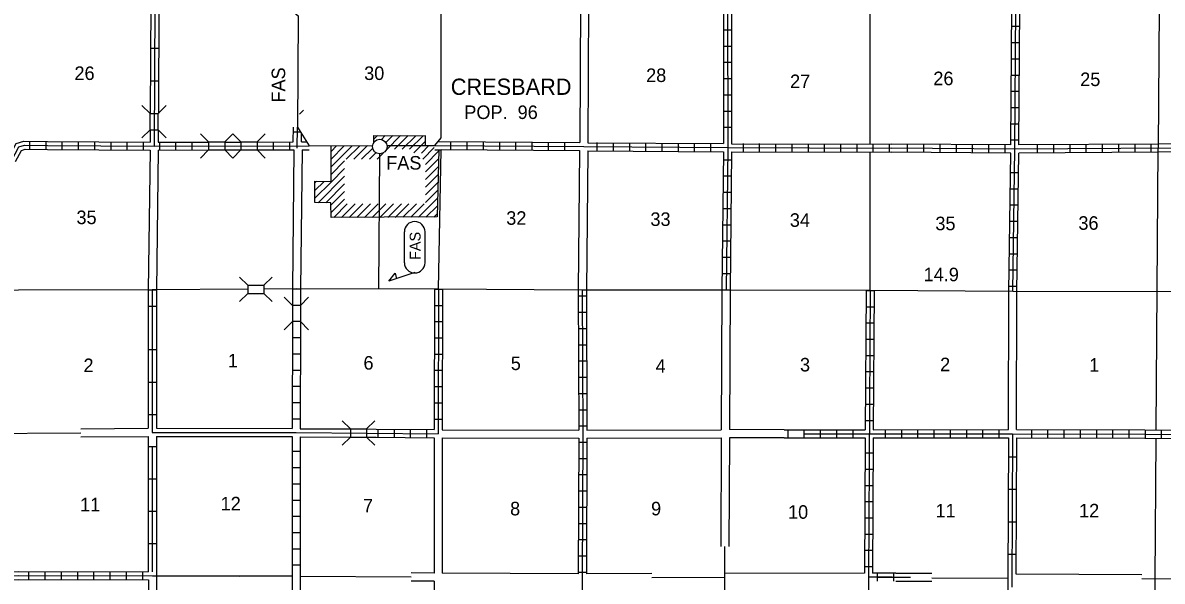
# Model space of a CAD drawing. Extents: x 1341701 to 1901259, y 16166019 to 16658355.
# Drawn here: x 1640567 to 1682653, y 16395138 to 16415768 of the extents above; entities that cross this region are included whole.
import ezdxf

# ---------------------------------------------------------------- set-up
doc = ezdxf.new("R2010")
doc.units = 0
for name, color, linetype in [('L10', 7, 'Continuous'), ('L11', 7, 'Continuous'), ('L13', 7, 'Continuous'), ('L14', 7, 'Continuous'), ('L16', 7, 'Continuous'), ('L18', 7, 'Continuous'), ('L21', 7, 'Continuous'), ('L28', 7, 'Continuous'), ('L3', 7, 'Continuous'), ('L4', 7, 'Continuous'), ('L8', 7, 'Continuous'), ('L9', 7, 'Continuous')]:
    doc.layers.add(name, color=color, linetype=linetype)

msp = doc.modelspace()

# ---------------------------------------------------------------- linework, layer by layer
at = {"layer": 'L10'}
for points in [[(1650583, 16411071), (1650525, 16405938)], [(1650883, 16411071), (1650825, 16405938)], [(1676974, 16400738), (1676982, 16405838)], [(1677274, 16400738), (1677282, 16405838)], [(1645500, 16400788), (1650516, 16400780)], [(1650816, 16400771), (1652658, 16400763)], [(1653258, 16400763), (1653623, 16400759)], [(1645500, 16400488), (1650516, 16400480)], [(1650816, 16400471), (1652658, 16400463)], [(1653258, 16400463), (1653622, 16400459)], [(1645208, 16395188), (1645228, 16390163)], [(1645508, 16395338), (1645528, 16390155)]]:
    msp.add_lwpolyline(points, dxfattribs=at)
at = {"layer": 'L11'}
for p, q in [((1655758, 16400438), (1655758, 16395439)), ((1656058, 16400430), (1656058, 16395437)), ((1655758, 16395139), (1655758, 16393870))]:
    msp.add_line(p, q, dxfattribs=at)
for points in [[(1661216, 16421613), (1661166, 16416505), (1661141, 16411346)], [(1661467, 16416506), (1661441, 16411338)], [(1645267, 16411064), (1645200, 16405905)], [(1645567, 16411064), (1645500, 16405905)], [(1661133, 16411046), (1661083, 16405896)], [(1661433, 16411038), (1661383, 16405896)], [(1666391, 16405896), (1666367, 16400730)], [(1666691, 16405896), (1666666, 16400738)], [(1642714, 16400772), (1645200, 16400788)], [(1656058, 16400730), (1661099, 16400721)], [(1661399, 16400721), (1666367, 16400730)], [(1668687, 16400732), (1666666, 16400738)], [(1642716, 16400472), (1645200, 16400488)], [(1656058, 16400430), (1661099, 16400421)], [(1661399, 16400421), (1666365, 16400430)], [(1666365, 16400430), (1666346, 16396423)], [(1666666, 16400438), (1666646, 16396422)], [(1668685, 16400432), (1666666, 16400438)], [(1655758, 16395439), (1654914, 16395443)], [(1655758, 16395139), (1654914, 16395143)], [(1661083, 16395413), (1656058, 16395437)], [(1663807, 16395419), (1661383, 16395413)], [(1671658, 16395438), (1666499, 16395425)], [(1672811, 16395440), (1674145, 16395435)], [(1672811, 16395140), (1674146, 16395135)], [(1676951, 16395255), (1676916, 16390146)], [(1677251, 16395405), (1681897, 16395384)]]:
    msp.add_lwpolyline(points, dxfattribs=at)
at = {"layer": 'L13'}
for p, q in [((1671866, 16411288), (1671866, 16418733)), ((1655925, 16405932), (1656016, 16411080)), ((1671866, 16405880), (1671866, 16410988)), ((1645500, 16395338), (1648566, 16395330))]:
    msp.add_line(p, q, dxfattribs=at)
for points in [[(1682514, 16411133), (1682590, 16421505)], [(1682432, 16400721), (1682508, 16411133)], [(1634800, 16400571), (1642715, 16400622)], [(1682356, 16389976), (1682432, 16400421)], [(1666508, 16390138), (1666497, 16396422)], [(1650516, 16395321), (1648566, 16395330)], [(1654914, 16395293), (1650816, 16395313)], [(1666499, 16395275), (1663807, 16395269)], [(1674146, 16395266), (1676951, 16395255)], [(1681897, 16395234), (1686782, 16395213)]]:
    msp.add_lwpolyline(points, dxfattribs=at)
at = {"layer": 'L16'}
for p, q in [((1653537, 16411600), (1655433, 16411596)), ((1653538, 16411356), (1653537, 16411600)), ((1655433, 16411600), (1655432, 16411230)), ((1651952, 16409907), (1651954, 16411224)), ((1655938, 16411081), (1655872, 16408595)), ((1651356, 16409127), (1651358, 16409913)), ((1651358, 16409913), (1651952, 16409907)), ((1651943, 16409114), (1651356, 16409127)), ((1651955, 16408574), (1651943, 16409114)), ((1655872, 16408595), (1651955, 16408574))]:
    msp.add_line(p, q, dxfattribs=at)
for points in [[(1650783, 16412388), (1650933, 16412538)], [(1653537, 16411468), (1653670, 16411600)], [(1653811, 16411458), (1653953, 16411600)], [(1653979, 16411342), (1654235, 16411599)], [(1653996, 16411076), (1654518, 16411598)], [(1654302, 16411099), (1654801, 16411598)], [(1654585, 16411098), (1655084, 16411597)], [(1654853, 16411098), (1655358, 16411596)], [(1651953, 16410449), (1652728, 16411225)], [(1651953, 16410733), (1652442, 16411222)], [(1651953, 16411017), (1652156, 16411220)], [(1652513, 16410726), (1653014, 16411227)], [(1652795, 16410725), (1653299, 16411229)], [(1653081, 16410728), (1653490, 16411137)], [(1655015, 16410962), (1655432, 16411379)], [(1655290, 16410954), (1655566, 16411230)], [(1655342, 16410730), (1655766, 16411155)], [(1653367, 16410731), (1653606, 16410969)], [(1653653, 16410733), (1653872, 16410952)], [(1655438, 16410534), (1655938, 16411034)], [(1655438, 16410259), (1655929, 16410751)], [(1651952, 16410166), (1652453, 16410666)], [(1651952, 16409882), (1652452, 16410383)], [(1655438, 16409976), (1655921, 16410460)], [(1651357, 16409571), (1651696, 16409910)], [(1651357, 16409287), (1651952, 16409882)], [(1651358, 16409854), (1651416, 16409912)], [(1651475, 16409122), (1652452, 16410099)], [(1655438, 16409693), (1655914, 16410169)], [(1655438, 16409409), (1655906, 16409878)], [(1651754, 16409118), (1652452, 16409815)], [(1651945, 16409025), (1652451, 16409531)], [(1655438, 16409126), (1655898, 16409587)], [(1651951, 16408756), (1652451, 16409256)], [(1652051, 16408573), (1652554, 16409075)], [(1652334, 16408573), (1652838, 16409076)], [(1652626, 16408572), (1653130, 16409077)], [(1652901, 16408572), (1653415, 16409078)], [(1653189, 16408577), (1653690, 16409079)], [(1653473, 16408578), (1653974, 16409079)], [(1653757, 16408579), (1654258, 16409080)], [(1654050, 16408580), (1654551, 16409081)], [(1654325, 16408580), (1654827, 16409082)], [(1654609, 16408581), (1655111, 16409083)], [(1654894, 16408582), (1655395, 16409083)], [(1655178, 16408583), (1655891, 16409296)], [(1655455, 16408584), (1655883, 16409004)], [(1655746, 16408584), (1655875, 16408714)]]:
    msp.add_lwpolyline(points, dxfattribs=at)
msp.add_circle((1653754, 16411194), 269, dxfattribs=at)
at = {"layer": 'L18'}
for p, q in [((1645267, 16412413), (1644967, 16412713)), ((1645267, 16412413), (1645567, 16412413)), ((1645267, 16411813), (1645267, 16412413)), ((1645567, 16412413), (1645867, 16412713)), ((1645567, 16411813), (1645567, 16412413)), ((1645267, 16411813), (1644967, 16411513)), ((1645267, 16411813), (1645567, 16411813)), ((1645567, 16411813), (1645867, 16411513)), ((1647425, 16411371), (1647125, 16411671)), ((1648025, 16411371), (1648325, 16411671)), ((1648625, 16411371), (1648325, 16411671)), ((1649225, 16411371), (1649525, 16411671)), ((1647425, 16411371), (1647425, 16411071)), ((1647425, 16411371), (1648025, 16411371)), ((1648025, 16411371), (1648025, 16411071)), ((1648625, 16411371), (1648625, 16411071)), ((1648625, 16411371), (1649225, 16411371)), ((1649225, 16411371), (1649225, 16411071)), ((1647425, 16411071), (1647125, 16410771)), ((1647425, 16411071), (1648025, 16411071)), ((1648025, 16411071), (1648325, 16410771)), ((1648625, 16411071), (1648325, 16410771)), ((1648625, 16411071), (1649225, 16411071)), ((1649225, 16411071), (1649525, 16410771)), ((1648875, 16406071), (1648575, 16406371)), ((1648875, 16406071), (1648875, 16405771)), ((1648875, 16406071), (1649475, 16406071)), ((1649475, 16406071), (1649775, 16406371)), ((1649475, 16406071), (1649475, 16405771)), ((1648875, 16405771), (1648575, 16405471)), ((1648875, 16405771), (1649475, 16405771)), ((1649475, 16405771), (1649775, 16405471)), ((1650525, 16405330), (1650225, 16405630)), ((1650825, 16405330), (1650525, 16405330)), ((1650525, 16405330), (1650525, 16404730)), ((1650825, 16405330), (1651125, 16405630)), ((1650825, 16405330), (1650825, 16404730)), ((1650525, 16404730), (1650216, 16404430)), ((1650825, 16404730), (1650525, 16404730)), ((1650825, 16404730), (1651116, 16404430)), ((1652666, 16400763), (1652366, 16401063)), ((1653266, 16400763), (1653566, 16401063)), ((1652666, 16400763), (1652666, 16400463)), ((1652666, 16400763), (1653266, 16400763)), ((1653266, 16400763), (1653266, 16400463)), ((1652666, 16400463), (1652366, 16400163)), ((1652666, 16400463), (1653266, 16400463)), ((1653266, 16400463), (1653566, 16400163))]:
    msp.add_line(p, q, dxfattribs=at)
at = {"layer": 'L21'}
for p, q in [((1654666, 16406905), (1654666, 16408046)), ((1655425, 16406905), (1655425, 16408046))]:
    msp.add_line(p, q, dxfattribs=at)
msp.add_lwpolyline([(1655050, 16406538), (1654091, 16406221), (1654325, 16406521), (1654366, 16406313)], dxfattribs=at)
for centre, start, end in [((1655043, 16408046), 0.0008, 180.0008), ((1655043, 16406906), 180.0008, 0.0008)]:
    msp.add_arc(centre, 380, start, end, dxfattribs=at)
at = {"layer": 'L3'}
for points in [[(1648875, 16405930), (1645350, 16405905), (1640408, 16405888), (1638383, 16405880)], [(1671866, 16405880), (1666541, 16405896), (1661233, 16405896), (1655925, 16405930), (1650675, 16405938), (1649475, 16405930)], [(1709323, 16405846), (1708031, 16405838), (1702731, 16405838), (1697465, 16405813), (1692165, 16405805), (1686874, 16405830), (1677132, 16405838), (1671866, 16405880)]]:
    msp.add_lwpolyline(points, dxfattribs=at)
at = {"layer": 'L4'}
for points in [[(1654025, 16411230), (1655783, 16411230), (1656025, 16411513), (1656016, 16416480), (1656058, 16421780)], [(1649691, 16416480), (1650208, 16416471), (1650741, 16416021), (1650712, 16411916), (1651150, 16411221), (1653483, 16411230)], [(1653716, 16405930), (1653758, 16410921)]]:
    msp.add_lwpolyline(points, dxfattribs=at)
at = {"layer": 'L8'}
for p, q in [((1666749, 16415496), (1666449, 16415496)), ((1677091, 16415638), (1677391, 16415638)), ((1677091, 16415038), (1677391, 16415038)), ((1666749, 16414896), (1666449, 16414896)), ((1666749, 16414296), (1666449, 16414296)), ((1677082, 16414438), (1677382, 16414438)), ((1666758, 16413696), (1666458, 16413696)), ((1677082, 16413838), (1677382, 16413838)), ((1677074, 16413238), (1677374, 16413238)), ((1666758, 16413096), (1666458, 16413096)), ((1666758, 16412496), (1666458, 16412496)), ((1677066, 16412638), (1677366, 16412638)), ((1677066, 16412038), (1677366, 16412038)), ((1650556, 16411369), (1650562, 16411918)), ((1650830, 16411728), (1650561, 16411731)), ((1650703, 16411133), (1650712, 16411916)), ((1650856, 16411371), (1650859, 16411682)), ((1666758, 16411896), (1666458, 16411896)), ((1640825, 16411096), (1640825, 16411396)), ((1641425, 16411088), (1641425, 16411388)), ((1642025, 16411088), (1642025, 16411388)), ((1642625, 16411080), (1642625, 16411380)), ((1643225, 16411080), (1643225, 16411380)), ((1643825, 16411071), (1643825, 16411371)), ((1644425, 16411071), (1644425, 16411371)), ((1645025, 16411063), (1645025, 16411363)), ((1645625, 16411063), (1645625, 16411363)), ((1646225, 16411063), (1646225, 16411363)), ((1646825, 16411063), (1646825, 16411363)), ((1649825, 16411071), (1649825, 16411371)), ((1650425, 16411071), (1650425, 16411371)), ((1656383, 16411080), (1656383, 16411380)), ((1656983, 16411071), (1656983, 16411371)), ((1657583, 16411071), (1657583, 16411371)), ((1658183, 16411063), (1658183, 16411363)), ((1658783, 16411063), (1658783, 16411363)), ((1659383, 16411055), (1659383, 16411355)), ((1659983, 16411055), (1659983, 16411355)), ((1660583, 16411055), (1660583, 16411355)), ((1661783, 16411046), (1661783, 16411346)), ((1662383, 16411038), (1662383, 16411338)), ((1662983, 16411030), (1662983, 16411330)), ((1663583, 16411030), (1663583, 16411330)), ((1664183, 16411021), (1664183, 16411321)), ((1664783, 16411021), (1664783, 16411321)), ((1665383, 16411013), (1665383, 16411313)), ((1665983, 16411013), (1665983, 16411313)), ((1667183, 16411005), (1667183, 16411305)), ((1667783, 16411005), (1667783, 16411305)), ((1668382, 16410996), (1668382, 16411296)), ((1668982, 16410996), (1668982, 16411296)), ((1669582, 16410996), (1669582, 16411296)), ((1670182, 16410996), (1670182, 16411296)), ((1670782, 16410996), (1670782, 16411296)), ((1671382, 16410988), (1671382, 16411288)), ((1671982, 16410988), (1671982, 16411288)), ((1672582, 16410988), (1672582, 16411288)), ((1673249, 16410980), (1673249, 16411280)), ((1673849, 16410971), (1673849, 16411271)), ((1674449, 16410971), (1674449, 16411271)), ((1675049, 16410963), (1675049, 16411263)), ((1675649, 16410963), (1675649, 16411263)), ((1676249, 16410963), (1676249, 16411263)), ((1676849, 16410955), (1676849, 16411255)), ((1677057, 16411438), (1677357, 16411438)), ((1678049, 16410963), (1678049, 16411263)), ((1678649, 16410963), (1678649, 16411263)), ((1679249, 16410963), (1679249, 16411263)), ((1679849, 16410971), (1679849, 16411271)), ((1680449, 16410971), (1680449, 16411271)), ((1681049, 16410971), (1681049, 16411271)), ((1681649, 16410980), (1681649, 16411280)), ((1682244, 16410980), (1682244, 16411280)), ((1666749, 16410696), (1666449, 16410696)), ((1666741, 16410096), (1666441, 16410096)), ((1677049, 16410238), (1677349, 16410238)), ((1666733, 16409496), (1666433, 16409496)), ((1677032, 16409638), (1677332, 16409638)), ((1677024, 16409038), (1677324, 16409038)), ((1666733, 16408896), (1666433, 16408896)), ((1666724, 16408296), (1666424, 16408296)), ((1677016, 16408438), (1677316, 16408438)), ((1677007, 16407838), (1677307, 16407838)), ((1666716, 16407696), (1666416, 16407696)), ((1666708, 16407096), (1666408, 16407096)), ((1676999, 16407238), (1677299, 16407238)), ((1666699, 16406496), (1666399, 16406496)), ((1676991, 16406638), (1677291, 16406638)), ((1645200, 16405905), (1645500, 16405905)), ((1650525, 16405938), (1650825, 16405938)), ((1655775, 16405930), (1656075, 16405930)), ((1661383, 16405663), (1661083, 16405663)), ((1666691, 16405896), (1666391, 16405896)), ((1671716, 16405880), (1672016, 16405880)), ((1676982, 16406038), (1677282, 16406038)), ((1645200, 16405305), (1645500, 16405305)), ((1655775, 16405330), (1656075, 16405330)), ((1671716, 16405280), (1672016, 16405280)), ((1661383, 16405063), (1661083, 16405063)), ((1655775, 16404730), (1656075, 16404730)), ((1661391, 16404463), (1661091, 16404463)), ((1671707, 16404680), (1672007, 16404680)), ((1650525, 16404138), (1650825, 16404138)), ((1655766, 16404130), (1656066, 16404130)), ((1671707, 16404080), (1672007, 16404080)), ((1650525, 16403538), (1650825, 16403538)), ((1661391, 16403863), (1661091, 16403863)), ((1655766, 16403530), (1656066, 16403530)), ((1661391, 16403263), (1661091, 16403263)), ((1671699, 16403480), (1671999, 16403480)), ((1650516, 16402938), (1650816, 16402938)), ((1655766, 16402930), (1656066, 16402930)), ((1671699, 16402880), (1671999, 16402880)), ((1650516, 16402338), (1650816, 16402338)), ((1655766, 16402330), (1656066, 16402330)), ((1661391, 16402663), (1661091, 16402663)), ((1671699, 16402280), (1671999, 16402280)), ((1661391, 16402063), (1661091, 16402063)), ((1650516, 16401738), (1650816, 16401738)), ((1655758, 16401730), (1656058, 16401730)), ((1661399, 16401463), (1661099, 16401463)), ((1671691, 16401680), (1671991, 16401680)), ((1650516, 16401138), (1650816, 16401138)), ((1655758, 16401130), (1656058, 16401130)), ((1671691, 16401080), (1671991, 16401080)), ((1653691, 16400455), (1653691, 16400755)), ((1654291, 16400455), (1654291, 16400755)), ((1654891, 16400455), (1654891, 16400755)), ((1655491, 16400438), (1655491, 16400738)), ((1661399, 16400863), (1661099, 16400863)), ((1668834, 16400430), (1668834, 16400730)), ((1669433, 16400430), (1669433, 16400730)), ((1670032, 16400430), (1670032, 16400730)), ((1670632, 16400430), (1670632, 16400730)), ((1671232, 16400430), (1671232, 16400730)), ((1672432, 16400430), (1672432, 16400730)), ((1673032, 16400430), (1673032, 16400730)), ((1673632, 16400438), (1673632, 16400738)), ((1674232, 16400438), (1674232, 16400738)), ((1674832, 16400438), (1674832, 16400738)), ((1675432, 16400438), (1675432, 16400738)), ((1676032, 16400438), (1676032, 16400738)), ((1676632, 16400438), (1676632, 16400738)), ((1677832, 16400438), (1677832, 16400738)), ((1678432, 16400438), (1678432, 16400738)), ((1679032, 16400430), (1679032, 16400730)), ((1679632, 16400430), (1679632, 16400730)), ((1680232, 16400430), (1680232, 16400730)), ((1680832, 16400430), (1680832, 16400730)), ((1681432, 16400430), (1681432, 16400730)), ((1682032, 16400421), (1682032, 16400721)), ((1682632, 16400421), (1682632, 16400721)), ((1661399, 16400263), (1661099, 16400263)), ((1650516, 16399938), (1650816, 16399938)), ((1671682, 16399880), (1671982, 16399880)), ((1650516, 16399338), (1650816, 16399338)), ((1661399, 16399663), (1661099, 16399663)), ((1661391, 16399063), (1661091, 16399063)), ((1671682, 16399280), (1671982, 16399280)), ((1650516, 16398738), (1650816, 16398738)), ((1671674, 16398680), (1671974, 16398680)), ((1650516, 16398138), (1650816, 16398138)), ((1661391, 16398463), (1661091, 16398463)), ((1671674, 16398080), (1671974, 16398080)), ((1661391, 16397863), (1661091, 16397863)), ((1650516, 16397538), (1650816, 16397538)), ((1661391, 16397263), (1661091, 16397263)), ((1671666, 16397480), (1671966, 16397480)), ((1650516, 16396938), (1650816, 16396938)), ((1671666, 16396880), (1671966, 16396880)), ((1661391, 16396663), (1661091, 16396663)), ((1650516, 16396338), (1650816, 16396338)), ((1661383, 16396063), (1661083, 16396063)), ((1671666, 16396280), (1671966, 16396280)), ((1650516, 16395738), (1650816, 16395738)), ((1671657, 16395680), (1671957, 16395680)), ((1640783, 16395496), (1640783, 16395196)), ((1641383, 16395496), (1641383, 16395196)), ((1641983, 16395496), (1641983, 16395196)), ((1642583, 16395496), (1642583, 16395196)), ((1643183, 16395488), (1643183, 16395188)), ((1643783, 16395488), (1643783, 16395188)), ((1644383, 16395488), (1644383, 16395188)), ((1644983, 16395488), (1644983, 16395188)), ((1661383, 16395463), (1661083, 16395463)), ((1672128, 16395437), (1672128, 16395139)), ((1672724, 16395437), (1672724, 16395139))]:
    msp.add_line(p, q, dxfattribs=at)
for points in [[(1666824, 16437572), (1666774, 16432347), (1666674, 16427030), (1666616, 16420105), (1666599, 16416471), (1666608, 16411155), (1666541, 16405896)], [(1677132, 16405838), (1677207, 16411105), (1677249, 16416371), (1677274, 16421680), (1677299, 16426988), (1677399, 16432263), (1677391, 16435438)], [(1677057, 16411255), (1677099, 16416371), (1677116, 16421530)], [(1677357, 16411255), (1677399, 16416371), (1677416, 16421521)], [(1666449, 16416321), (1666449, 16411305)], [(1666749, 16416313), (1666749, 16411296)], [(1634892, 16411321), (1638617, 16411321), (1638892, 16411288), (1639075, 16411146), (1639142, 16410830), (1639225, 16410763), (1639850, 16410730), (1640050, 16410788), (1640325, 16411305), (1640608, 16411396), (1641475, 16411388), (1645267, 16411363)], [(1634892, 16411171), (1638608, 16411171), (1638833, 16411146), (1638942, 16411063), (1639008, 16410746), (1639167, 16410613), (1639867, 16410580), (1640150, 16410663), (1640425, 16411180), (1640633, 16411246), (1641475, 16411238), (1645417, 16411213), (1651150, 16411221)], [(1645567, 16411363), (1647425, 16411363)], [(1648016, 16411363), (1648625, 16411363)], [(1649225, 16411363), (1650556, 16411369)], [(1650856, 16411371), (1651033, 16411371)], [(1655783, 16411230), (1661291, 16411196), (1666608, 16411155), (1672641, 16411138)], [(1655908, 16411380), (1661141, 16411346)], [(1661441, 16411338), (1666449, 16411305)], [(1666749, 16411296), (1672641, 16411288)], [(1677057, 16411255), (1672641, 16411288)], [(1702531, 16411096), (1697440, 16411096), (1692132, 16411105), (1686832, 16411130), (1685040, 16411146), (1677207, 16411105), (1672649, 16411130)], [(1682515, 16411283), (1677357, 16411255)], [(1686682, 16411280), (1685040, 16411296), (1682515, 16411283)], [(1640300, 16410638), (1640525, 16411055), (1640658, 16411096), (1641475, 16411088), (1645267, 16411064)], [(1645567, 16411064), (1647425, 16411071)], [(1648025, 16411071), (1648625, 16411071)], [(1649233, 16411071), (1650583, 16411071)], [(1650883, 16411071), (1651150, 16411071)], [(1655783, 16411080), (1656016, 16411080)], [(1656016, 16411081), (1661133, 16411046)], [(1661433, 16411038), (1666449, 16411005)], [(1666449, 16411005), (1666391, 16405896)], [(1666749, 16410996), (1666691, 16405896)], [(1666749, 16410996), (1672641, 16410988)], [(1677057, 16410955), (1672641, 16410988)], [(1676982, 16405838), (1677057, 16410955)], [(1677282, 16405838), (1677357, 16410955)], [(1682507, 16410983), (1677357, 16410955)], [(1686682, 16410980), (1685040, 16410996), (1682507, 16410983)], [(1645200, 16405905), (1645200, 16404896)], [(1645350, 16405905), (1645350, 16404896)], [(1645500, 16405905), (1645500, 16404896)], [(1650525, 16405938), (1650525, 16405330)], [(1650825, 16405938), (1650825, 16405346)], [(1655775, 16405930), (1655758, 16400738)], [(1655925, 16405930), (1655908, 16400588)], [(1656075, 16405930), (1656058, 16400730)], [(1661083, 16405896), (1661099, 16400721)], [(1661233, 16405896), (1661249, 16400571), (1661233, 16395263), (1661233, 16389971), (1661233, 16384721), (1661258, 16379438), (1661233, 16374129), (1661199, 16368888), (1661191, 16363663)], [(1661383, 16405896), (1661399, 16400721)], [(1671716, 16405880), (1671682, 16400730)], [(1671866, 16405880), (1671807, 16395288), (1671866, 16389996), (1671816, 16384730), (1671807, 16379421), (1671774, 16374163), (1671757, 16368871), (1671724, 16363621)], [(1672016, 16405880), (1671982, 16400730)], [(1650525, 16404730), (1650516, 16400780)], [(1650825, 16404730), (1650816, 16400771)], [(1653623, 16400759), (1655758, 16400738)], [(1668687, 16400730), (1671682, 16400730)], [(1669432, 16400580), (1677124, 16400588), (1686907, 16400563), (1692232, 16400588), (1697490, 16400621)], [(1671982, 16400730), (1676974, 16400738)], [(1677274, 16400738), (1686749, 16400713)], [(1650516, 16400480), (1650516, 16393821), (1650525, 16390146)], [(1650816, 16400471), (1650816, 16393821), (1650824, 16390163)], [(1653622, 16400459), (1655758, 16400438)], [(1661099, 16400421), (1661083, 16395413)], [(1661399, 16400421), (1661383, 16395413)], [(1668685, 16400430), (1671682, 16400430)], [(1671682, 16400430), (1671658, 16395438)], [(1671982, 16400430), (1671957, 16395438)], [(1671982, 16400430), (1676974, 16400438)], [(1677274, 16400438), (1686757, 16400413)], [(1637500, 16395463), (1640408, 16395496), (1645200, 16395488)], [(1637500, 16395313), (1640408, 16395346), (1645358, 16395338), (1648583, 16395338)], [(1637500, 16395163), (1640408, 16395196), (1645208, 16395188)], [(1672682, 16395288), (1671841, 16395288)], [(1672811, 16395438), (1671957, 16395438)], [(1672128, 16395288), (1673356, 16395288)]]:
    msp.add_lwpolyline(points, dxfattribs=at)
at = {"layer": 'L9'}
for p, q in [((1645583, 16414813), (1645283, 16414813)), ((1645575, 16413613), (1645275, 16413613)), ((1645200, 16403696), (1645500, 16403696)), ((1645200, 16402496), (1645500, 16402496)), ((1645200, 16401296), (1645500, 16401296)), ((1645499, 16400102), (1645201, 16400102)), ((1677274, 16399721), (1676974, 16399721)), ((1645499, 16398909), (1645201, 16398909)), ((1677266, 16398521), (1676966, 16398521)), ((1645499, 16397716), (1645201, 16397716)), ((1677257, 16397321), (1676957, 16397321)), ((1645499, 16396522), (1645201, 16396522)), ((1677257, 16396121), (1676957, 16396121))]:
    msp.add_line(p, q, dxfattribs=at)
for points in [[(1645292, 16416513), (1645275, 16412413)], [(1645442, 16416513), (1645417, 16411213)], [(1645592, 16416513), (1645575, 16412413)], [(1645267, 16411813), (1645267, 16411363)], [(1645567, 16411813), (1645567, 16411363)], [(1645200, 16404896), (1645200, 16400788)], [(1645350, 16404896), (1645350, 16400638), (1650666, 16400630), (1655908, 16400588)], [(1645500, 16404896), (1645500, 16400788)], [(1645200, 16400488), (1645200, 16395488)], [(1645500, 16400488), (1645500, 16395338)], [(1676974, 16400438), (1676950, 16395255)], [(1677124, 16400588), (1677099, 16394921)], [(1677274, 16400438), (1677251, 16395405)], [(1645350, 16400102), (1645350, 16395488)]]:
    msp.add_lwpolyline(points, dxfattribs=at)

# ---------------------------------------------------------------- texts
at = {"layer": 'L14'}
for s, p in [('26', (1642475, 16413655)), ('30', (1653175, 16413655)), ('35', (1642550, 16408330)), ('1', (1648141, 16403038)), ('2', (1642808, 16402863)), ('6', (1653150, 16402955)), ('11', (1642683, 16397721)), ('12', (1647875, 16397755)), ('7', (1653133, 16397680))]:
    msp.add_text(s, height=500, dxfattribs=at).set_placement(p)
for s, p in [('28', (1663591, 16413580)), ('27', (1668907, 16413355)), ('26', (1674199, 16413463)), ('25', (1679624, 16413430)), ('32', (1658424, 16408305)), ('33', (1663749, 16408263)), ('34', (1668899, 16408230)), ('35', (1674274, 16408105)), ('36', (1679557, 16408121)), ('5', (1658591, 16402938)), ('4', (1663941, 16402838)), ('3', (1669274, 16402888)), ('2', (1674449, 16402896)), ('1', (1679957, 16402880)), ('8', (1658566, 16397571)), ('9', (1663774, 16397571)), ('10', (1668832, 16397446)), ('11', (1674282, 16397496)), ('12', (1679582, 16397496))]:
    msp.add_text(s, height=500, rotation=360, dxfattribs=at).set_placement(p)
at = {"layer": 'L16'}
for s, height, p in [('CRESBARD', 600, (1656375, 16413105)), ('POP.  96', 500, (1656875, 16412213))]:
    msp.add_text(s, height=height, rotation=360, dxfattribs=at).set_placement(p)
at = {"layer": 'L21'}
for height, rotation, p in [(500, 90, (1650258, 16412821)), (500, 360, (1653991, 16410346)), (400, 90.0008, (1655258, 16407005))]:
    msp.add_text('FAS', height=height, rotation=rotation, dxfattribs=at).set_placement(p)
at = {"layer": 'L28'}
msp.add_text('14.9', height=500, rotation=360, dxfattribs=at).set_placement((1673841, 16406221))

doc.saveas('drawing.dxf')
